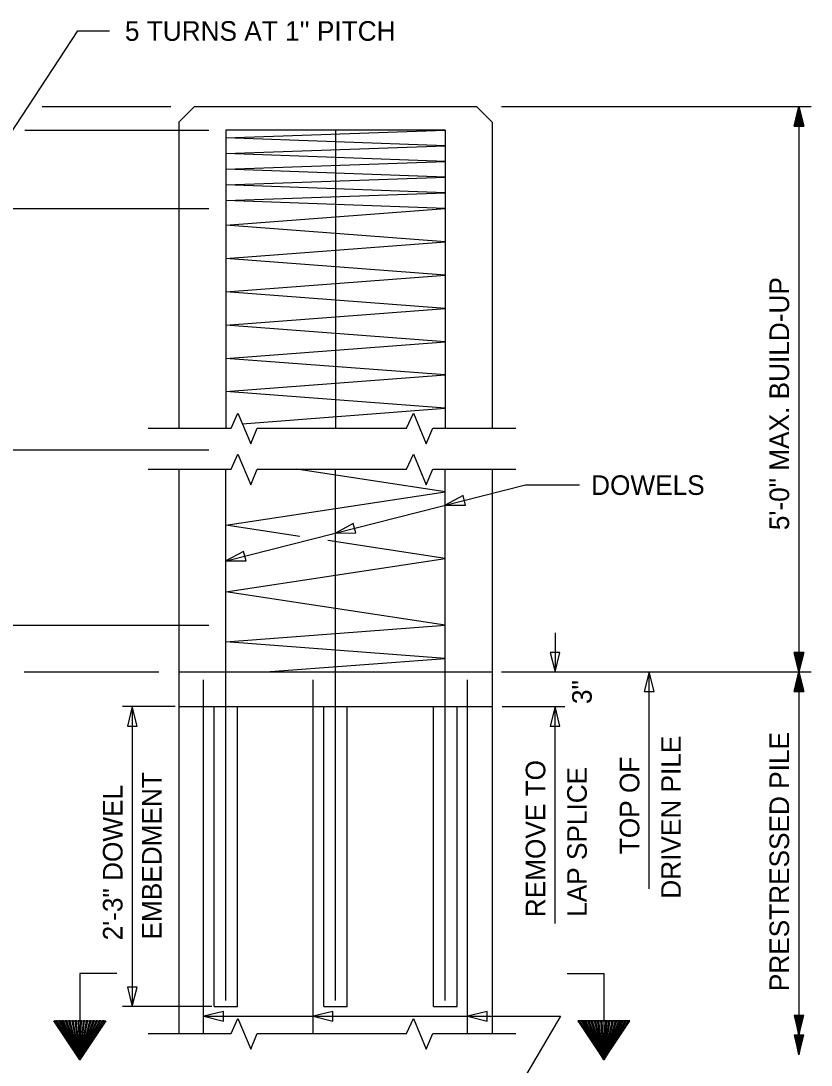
# Model space of a CAD drawing. Extents: x 0 to 22, y 0 to 16.3.
# Drawn here: x 7.072 to 10.432, y 9.618 to 14.06 of the extents above; entities that cross this region are included whole.
import ezdxf

# ---------------------------------------------------------------- set-up
doc = ezdxf.new("R2010")
doc.units = 0
for name, color, linetype in [('Arrowhead Terminators CELL', 7, 'Continuous'), ('Dimension Lines', 7, 'Continuous'), ('Mis Object Lines Hidden', 7, 'Continuous'), ('Rebar Lines', 7, 'Continuous'), ('Sub End Bent Cap Lines CELL', 7, 'Continuous'), ('sub prestressed concrete pile lines', 7, 'Continuous'), ('Text', 7, 'Continuous')]:
    doc.layers.add(name, color=color, linetype=linetype)

# ---------------------------------------------------------------- blocks, each defined once
blk = doc.blocks.new('AH')
at = {"layer": 'Sub End Bent Cap Lines CELL'}
blk.add_lwpolyline([(0, 0), (-1.25, 0.312), (-1.25, -0.312)], close=True, dxfattribs=at)

msp = doc.modelspace()

# ---------------------------------------------------------------- linework, layer by layer
at = {"layer": 'Arrowhead Terminators CELL'}
for points in [[(8.8764, 12.0001), (8.9623, 12.0004), (8.952, 12.0408)], [(8.4097, 11.8814), (8.4956, 11.8818), (8.4854, 11.9222)], [(7.9432, 11.7629), (8.0291, 11.7632), (8.0188, 11.8036)], [(7.8498, 9.8259), (7.9332, 9.8051), (7.9332, 9.8467)], [(8.3153, 9.8259), (8.3986, 9.8051), (8.3986, 9.8467)], [(8.9709, 9.8259), (9.0542, 9.8051), (9.0542, 9.8467)]]:
    msp.add_lwpolyline(points, close=True, dxfattribs=at)
at = {"layer": 'Dimension Lines'}
for p, q in [((6.9313, 13.4345), (7.3138, 14.0173)), ((7.3138, 14.0173), (7.449, 14.0173)), ((7.162, 13.6957), (7.6165, 13.6957)), ((7.2005, 13.6957), (7.7094, 13.6957)), ((9.1159, 13.6957), (10.4322, 13.6957)), ((10.3803, 13.6957), (10.3803, 10.9627)), ((7.0888, 13.5957), (7.8709, 13.5957)), ((5.9918, 13.2623), (7.8709, 13.2623)), ((5.9918, 12.2359), (7.8709, 12.2359)), ((5.9918, 11.4901), (7.8709, 11.4901)), ((9.3435, 11.4572), (9.3435, 11.2905)), ((7.086, 11.2905), (7.6587, 11.2905)), ((9.1159, 11.2905), (10.4322, 11.2905)), ((9.1181, 11.2905), (9.7812, 11.2905)), ((9.7433, 10.3677), (9.7433, 11.2905)), ((7.7285, 11.1437), (7.5039, 11.1437)), ((7.5456, 11.1437), (7.5456, 9.867)), ((9.1181, 11.1437), (9.3852, 11.1437)), ((9.3435, 10.2209), (9.3435, 11.1437)), ((10.3803, 10.9627), (10.3803, 9.6621)), ((8.8764, 10.3905), (8.8764, 10.3905)), ((7.8842, 9.867), (7.5039, 9.867)), ((7.8498, 9.8259), (9.3668, 9.8259)), ((9.3668, 9.8259), (9.156, 9.4696))]:
    msp.add_line(p, q, dxfattribs=at)
for points in [[(10.3803, 13.6123), (10.3761, 13.6123), (10.3803, 13.6957), (10.372, 13.6123), (10.3678, 13.6123), (10.3803, 13.6957), (10.3636, 13.6123), (10.3595, 13.6123), (10.3803, 13.6957), (10.4011, 13.6123), (10.397, 13.6123), (10.3803, 13.6957), (10.3928, 13.6123), (10.3886, 13.6123), (10.3803, 13.6957), (10.3845, 13.6123), (10.3595, 13.6123), (10.4011, 13.6123), (10.3803, 13.6957), (10.3595, 13.6123)], [(7.9498, 11.7645), (9.2181, 12.087)], [(9.2181, 12.087), (9.4466, 12.087)], [(10.3803, 11.3738), (10.3845, 11.3738), (10.3803, 11.2905), (10.3886, 11.3738), (10.3928, 11.3738), (10.3803, 11.2905), (10.397, 11.3738), (10.4011, 11.3738), (10.3803, 11.2905), (10.3595, 11.3738), (10.3636, 11.3738), (10.3803, 11.2905), (10.3678, 11.3738), (10.372, 11.3738), (10.3803, 11.2905), (10.3761, 11.3738), (10.4011, 11.3738), (10.3595, 11.3738), (10.3803, 11.2905), (10.4011, 11.3738)], [(10.3803, 11.2072), (10.3761, 11.2072), (10.3803, 11.2905), (10.372, 11.2072), (10.3678, 11.2072), (10.3803, 11.2905), (10.3636, 11.2072), (10.3595, 11.2072), (10.3803, 11.2905), (10.4011, 11.2072), (10.397, 11.2072), (10.3803, 11.2905), (10.3928, 11.2072), (10.3886, 11.2072), (10.3803, 11.2905), (10.3845, 11.2072), (10.3595, 11.2072), (10.4011, 11.2072), (10.3803, 11.2905), (10.3595, 11.2072)], [(7.4794, 10.0086), (7.3223, 10.0086), (7.3223, 9.6409)], [(9.3947, 10.0083), (9.5506, 10.0083), (9.5506, 9.6407)], [(10.3595, 9.8288), (10.3803, 9.7454), (10.3636, 9.8288), (10.3678, 9.8288), (10.3803, 9.7454), (10.372, 9.8288), (10.3761, 9.8288), (10.3803, 9.7454), (10.3845, 9.8288), (10.3886, 9.8288), (10.3803, 9.7454), (10.3928, 9.8288), (10.397, 9.8288), (10.3803, 9.7454), (10.4011, 9.8288), (10.3595, 9.8288), (10.3803, 9.7454), (10.3595, 9.7454), (10.3803, 9.6621), (10.3636, 9.7454), (10.3678, 9.7454), (10.3803, 9.6621), (10.372, 9.7454), (10.3761, 9.7454), (10.3803, 9.6621), (10.3845, 9.7454), (10.3886, 9.7454), (10.3803, 9.6621), (10.3928, 9.7454), (10.397, 9.7454), (10.3803, 9.6621), (10.4011, 9.7454), (10.3595, 9.7454)], [(7.4325, 9.8062), (7.3223, 9.6409), (7.4257, 9.8062), (7.4188, 9.8062), (7.3223, 9.6409), (7.4119, 9.8062), (7.405, 9.8062), (7.3223, 9.6409), (7.3981, 9.8062), (7.3912, 9.8062), (7.3223, 9.6409), (7.3843, 9.8062), (7.3774, 9.8062), (7.3223, 9.6409), (7.3705, 9.8062), (7.3636, 9.8062), (7.3223, 9.6409), (7.3567, 9.8062), (7.3499, 9.8062), (7.3223, 9.6409), (7.3429, 9.8062), (7.3361, 9.8062), (7.3223, 9.6409), (7.3291, 9.8062), (7.3154, 9.8062), (7.3223, 9.6409), (7.3085, 9.8062), (7.3016, 9.8062), (7.3223, 9.6409), (7.2947, 9.8062), (7.2878, 9.8062), (7.3223, 9.6409), (7.2809, 9.8062), (7.274, 9.8062), (7.3223, 9.6409), (7.2671, 9.8062), (7.2602, 9.8062), (7.3223, 9.6409), (7.2533, 9.8062), (7.2464, 9.8062), (7.3223, 9.6409), (7.2395, 9.8062), (7.2326, 9.8062), (7.3223, 9.6409), (7.2257, 9.8062), (7.2188, 9.8062), (7.3223, 9.6409), (7.2121, 9.8062), (7.4325, 9.8062), (7.3223, 9.6409), (7.4257, 9.8062)], [(9.4404, 9.806), (9.5506, 9.6407), (9.4472, 9.806), (9.454, 9.806), (9.5506, 9.6407), (9.461, 9.806), (9.4678, 9.806), (9.5506, 9.6407), (9.4748, 9.806), (9.4816, 9.806), (9.5506, 9.6407), (9.4886, 9.806), (9.4954, 9.806), (9.5506, 9.6407), (9.5023, 9.806), (9.5092, 9.806), (9.5506, 9.6407), (9.5161, 9.806), (9.523, 9.806), (9.5506, 9.6407), (9.5299, 9.806), (9.5368, 9.806), (9.5506, 9.6407), (9.5437, 9.806), (9.5575, 9.806), (9.5506, 9.6407), (9.5644, 9.806), (9.5713, 9.806), (9.5506, 9.6407), (9.5782, 9.806), (9.5851, 9.806), (9.5506, 9.6407), (9.592, 9.806), (9.5989, 9.806), (9.5506, 9.6407), (9.6058, 9.806), (9.6126, 9.806), (9.5506, 9.6407), (9.6196, 9.806), (9.6264, 9.806), (9.5506, 9.6407), (9.6334, 9.806), (9.6402, 9.806), (9.5506, 9.6407), (9.6472, 9.806), (9.654, 9.806), (9.5506, 9.6407), (9.6608, 9.806), (9.4404, 9.806), (9.5506, 9.6407), (9.4472, 9.806)]]:
    msp.add_lwpolyline(points, dxfattribs=at)
at = {"layer": 'Mis Object Lines Hidden'}
for p, q in [((7.8931, 9.867), (7.8931, 11.1437)), ((7.9931, 9.867), (7.9931, 11.1437)), ((8.3597, 9.867), (8.3597, 11.1437)), ((8.4597, 9.867), (8.4597, 11.1437)), ((8.8264, 9.867), (8.8264, 11.1437)), ((8.9264, 9.867), (8.9264, 11.1437)), ((7.8931, 9.867), (7.9931, 9.867)), ((8.3597, 9.867), (8.4597, 9.867)), ((8.8264, 9.867), (8.9264, 9.867))]:
    msp.add_line(p, q, dxfattribs=at)
at = {"layer": 'Rebar Lines'}
for p, q in [((8.8764, 13.5957), (7.9431, 13.5957)), ((7.9431, 13.5957), (7.9431, 12.3278)), ((8.4097, 13.5957), (8.4097, 12.3278)), ((8.8764, 13.5957), (8.8764, 12.3278)), ((7.9431, 9.8926), (7.9431, 12.1529)), ((8.4097, 9.8926), (8.4097, 12.1529)), ((8.8764, 9.8926), (8.8764, 12.1529)), ((7.8486, 9.7529), (7.8486, 11.2572)), ((8.3153, 9.7529), (8.3153, 11.2572)), ((8.9709, 9.7529), (8.9709, 11.2572))]:
    msp.add_line(p, q, dxfattribs=at)
for points in [[(8.8764, 13.2623), (8.8764, 13.2623), (7.9431, 13.2957), (8.8764, 13.329), (7.9431, 13.3623), (8.8764, 13.3957), (7.9431, 13.429), (8.8764, 13.4623), (7.9431, 13.4957), (8.8764, 13.529), (7.9431, 13.5623), (8.8764, 13.5957), (7.9431, 13.5957)], [(8.0132, 12.3468), (8.8764, 12.4123), (7.9431, 12.4832), (8.8764, 12.554), (7.9431, 12.6248), (8.8764, 12.6957), (7.9431, 12.7665), (8.8764, 12.8373), (7.9431, 12.9082), (8.8764, 12.979), (7.9431, 13.0498), (8.8764, 13.1207), (7.9431, 13.1915), (8.8764, 13.2623)], [(8.2576, 11.8674), (7.9431, 11.9151), (8.8764, 12.0568), (8.2434, 12.1529)], [(8.8764, 11.4901), (7.9431, 11.6318), (8.8764, 11.7734), (8.3775, 11.8492)], [(8.1127, 11.2905), (8.8764, 11.3484), (7.9431, 11.4193), (8.8764, 11.4901)]]:
    msp.add_lwpolyline(points, dxfattribs=at)
at = {"layer": 'sub prestressed concrete pile lines'}
for p, q in [((7.7431, 13.629), (7.8097, 13.6957)), ((7.8097, 13.6957), (9.0097, 13.6957)), ((9.0097, 13.6957), (9.0764, 13.629)), ((7.7431, 13.629), (7.7431, 12.3278)), ((9.0764, 13.629), (9.0764, 12.3278)), ((7.6132, 12.3278), (7.9196, 12.3278)), ((8.1232, 12.3278), (8.6664, 12.3278)), ((8.87, 12.3278), (9.1764, 12.3278)), ((7.6132, 12.1529), (7.9196, 12.1529)), ((7.7431, 12.1529), (7.7431, 9.7529)), ((8.1232, 12.1529), (8.6664, 12.1529)), ((8.87, 12.1529), (9.1764, 12.1529)), ((9.0764, 12.1529), (9.0764, 9.7529)), ((7.7431, 11.2905), (9.0764, 11.2905)), ((7.7431, 11.1437), (9.0764, 11.1437)), ((7.6132, 9.7529), (7.9196, 9.7529)), ((8.1232, 9.7529), (8.6664, 9.7529)), ((8.87, 9.7529), (9.1764, 9.7529))]:
    msp.add_line(p, q, dxfattribs=at)
for points in [[(7.9196, 12.3278), (7.9654, 12.3278), (7.9946, 12.3914), (8.0491, 12.2611), (8.0766, 12.3278), (8.1232, 12.3278)], [(8.6664, 12.3278), (8.7122, 12.3278), (8.7414, 12.3914), (8.7959, 12.2611), (8.8234, 12.3278), (8.87, 12.3278)], [(7.9196, 12.1529), (7.9654, 12.1529), (7.9946, 12.2165), (8.0491, 12.0862), (8.0766, 12.1529), (8.1232, 12.1529)], [(8.6664, 12.1529), (8.7122, 12.1529), (8.7414, 12.2165), (8.7959, 12.0862), (8.8234, 12.1529), (8.87, 12.1529)], [(7.9196, 9.7529), (7.9654, 9.7529), (7.9946, 9.8165), (8.0491, 9.6862), (8.0766, 9.7529), (8.1232, 9.7529)], [(8.6664, 9.7529), (8.7122, 9.7529), (8.7414, 9.8165), (8.7959, 9.6862), (8.8234, 9.7529), (8.87, 9.7529)]]:
    msp.add_lwpolyline(points, dxfattribs=at)

# ---------------------------------------------------------------- block references
at = {"layer": 'Arrowhead Terminators CELL'}
for p, xscale, yscale, rotation in [((9.3435, 11.2905), 0.06666666666666667, 0.06666666666666667, -90), ((9.7433, 11.2905), 0.06666666666666665, 0.06666666666666665, 90), ((7.5456, 11.1437), 0.06666666666666667, 0.06666666666666667, 90), ((9.3435, 11.1437), 0.06666666666666665, 0.06666666666666665, 90), ((7.5456, 9.867), 0.06666666666666667, 0.06666666666666667, -90)]:
    msp.add_blockref('AH', p, dxfattribs=dict(at, xscale=xscale, yscale=yscale, rotation=rotation))

# ---------------------------------------------------------------- texts
at = {"layer": 'Text'}
for s, height, rotation, p in [("5 TURNS AT 1'' PITCH", 0.083333, 360, (7.5141, 13.9757)), ('5\'-0" MAX. BUILD-UP', 0.083333, 90, (10.3386, 11.8938)), ('3"', 0.08333, 90, (9.4993, 11.1542)), ('PRESTRESSED PILE', 0.083333, 90, (10.3386, 9.9329)), ('DRIVEN PILE', 0.083333, 90, (9.878, 10.3262)), ('REMOVE TO', 0.08333, 90, (9.3019, 10.2474)), ('TOP OF', 0.08333, 90, (9.7017, 10.5156)), ('EMBEDMENT', 0.08333, 90, (7.67, 10.1527)), ('LAP SPLICE', 0.08333, 90, (9.4783, 10.249)), ('2\'-3" DOWEL', 0.083333, 90, (7.5039, 10.1488))]:
    msp.add_text(s, height=height, rotation=rotation, dxfattribs=at).set_placement(p)
msp.add_text('DOWELS', height=0.08333, dxfattribs=at).set_placement((9.4967, 12.0438))

doc.saveas('drawing.dxf')
